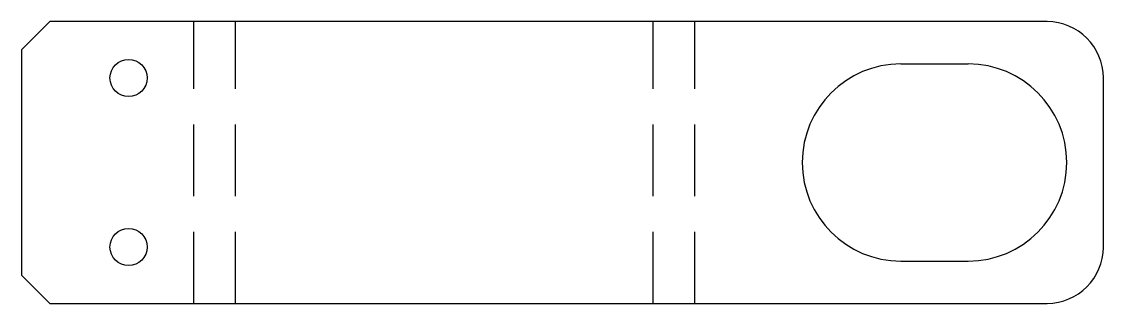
# Model space of a CAD drawing. Extents: x 0 to 192, y 0 to 50.
import ezdxf

# ---------------------------------------------------------------- set-up
doc = ezdxf.new("R2010")
doc.units = 0
doc.header["$MEASUREMENT"] = 0
doc.linetypes.add('DASHED', pattern=[19.05, 12.7, -6.35])
doc.layers.get('0').update_dxf_attribs({"linetype": 'CONTINUOUS'})

msp = doc.modelspace()

# ---------------------------------------------------------------- linework, layer by layer
for p, q in [((5, 50), (0, 45)), ((182.2, 50), (5, 50)), ((0, 45), (0, 5)), ((156.2, 42.5), (168.2, 42.5)), ((192.2, 10), (192.2, 40)), ((156.2, 7.5), (168.2, 7.5)), ((0, 5), (5, 0)), ((5, 0), (182.2, 0))]:
    msp.add_line(p, q)
at = {"linetype": 'DASHED'}
for p, q in [((30.6, 0), (30.6, 50)), ((38, 0), (38, 50)), ((112.2, 0), (112.2, 50)), ((119.6, 0), (119.6, 50))]:
    msp.add_line(p, q, dxfattribs=at)
for centre in [(19, 40), (19, 10)]:
    msp.add_circle(centre, 3.3)
for centre, radius, start, end in [((182.2, 40), 10, 0, 90), ((156.2, 25), 17.5, 90, 270), ((168.2, 25), 17.5, 270, 90), ((182.2, 10), 10, 270, 0)]:
    msp.add_arc(centre, radius, start, end)

doc.saveas('drawing.dxf')
